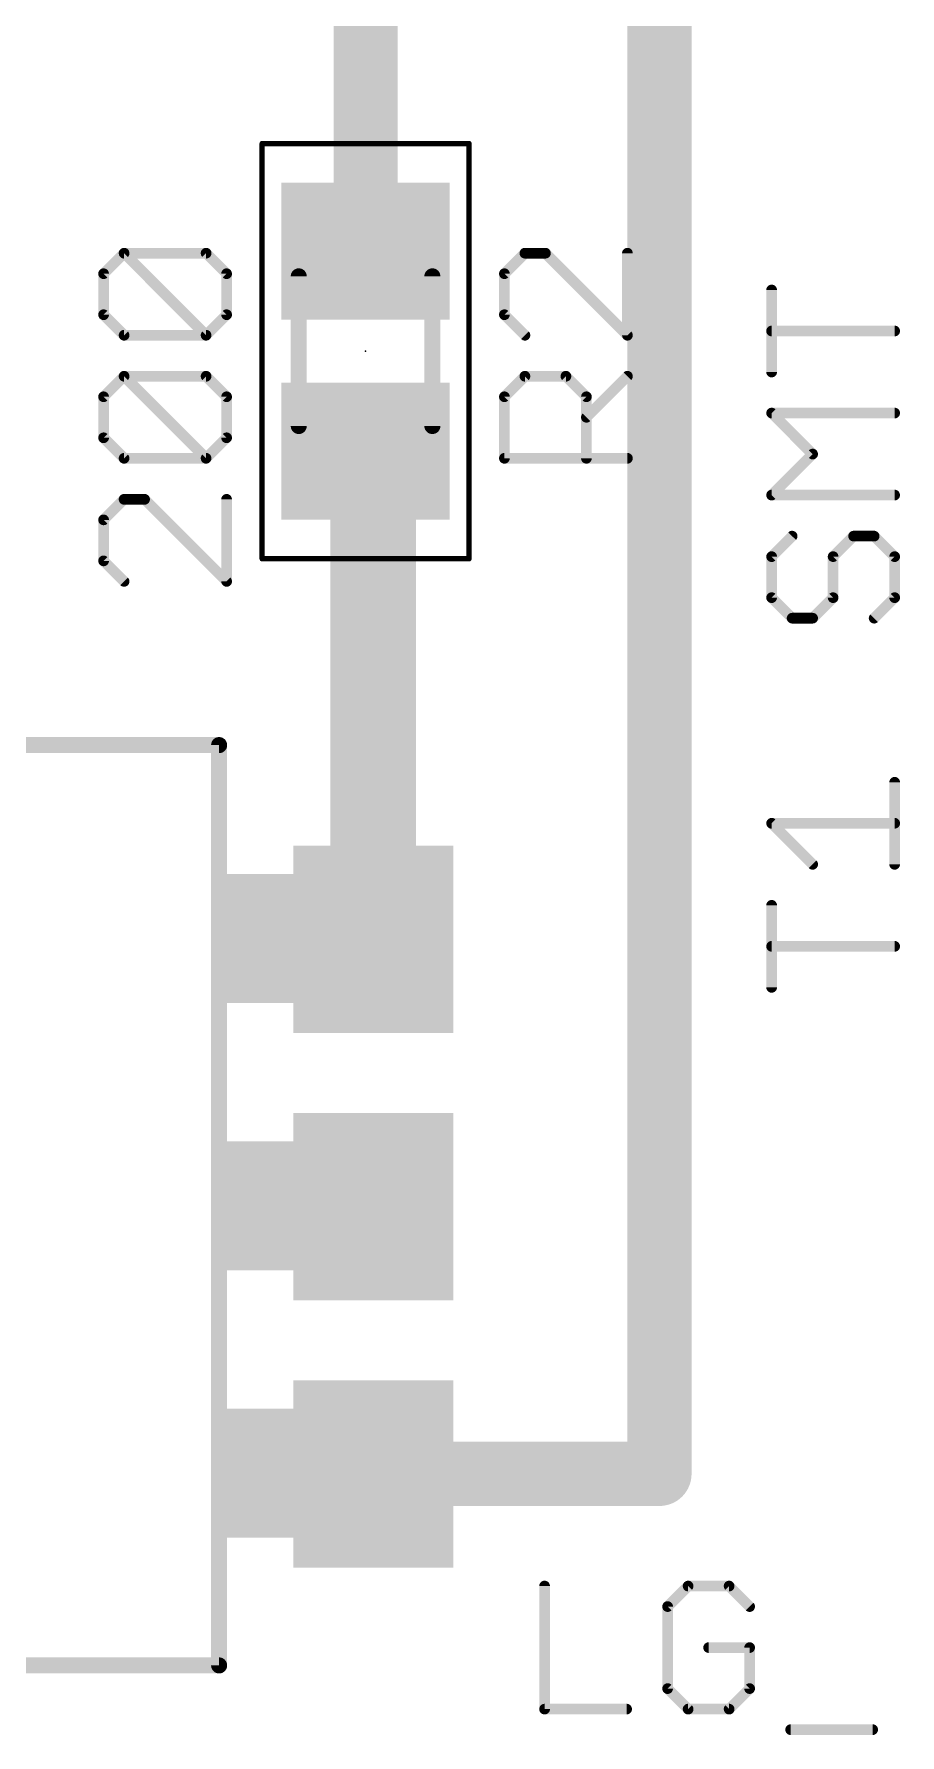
# Model space of a CAD drawing. Extents: x 2.5 to 78.6, y 0 to 52.1.
# Drawn here: x 23.52 to 31.75, y 25.21 to 41.37 of the extents above; entities that cross this region are included whole.
import ezdxf

# ---------------------------------------------------------------- set-up
doc = ezdxf.new("R2010")
doc.units = 0
for name, color, linetype in [('1', 22, 'CONTINUOUS'), ('21', 253, 'CONTINUOUS'), ('23', 7, 'CONTINUOUS'), ('25', 253, 'CONTINUOUS'), ('27', 253, 'CONTINUOUS'), ('39', 22, 'CONTINUOUS'), ('51', 253, 'CONTINUOUS')]:
    doc.layers.add(name, color=color, linetype=linetype)

# ---------------------------------------------------------------- blocks, each defined once
blk = doc.blocks.new('RECT')
blk.add_solid([(-0.5, -0.5), (0.5, -0.5), (-0.5, 0.5), (0.5, 0.5)])

msp = doc.modelspace()

# ---------------------------------------------------------------- linework, layer by layer
at = {"layer": '1'}
for points, const_width in [([(26.67, 48.514), (26.67, 39.304)], 0.6096), ([(29.464, 45.72), (29.464, 27.686)], 0.6096), ([(26.67, 37.404), (26.743, 37.404)], 0.8128), ([(26.743, 37.404), (26.743, 32.766)], 0.8128), ([(29.464, 27.686), (26.743, 27.686)], 0.6096)]:
    msp.add_lwpolyline(points, dxfattribs=dict(at, const_width=const_width))
for points, const_width in [([(26.5176, 39.304, 1), (26.8224, 39.304)], 0.3048), ([(26.67, 37.6072, 1), (26.67, 37.2008)], 0.4064), ([(26.9462, 37.404, 1), (26.5398, 37.404)], 0.4064), ([(26.743, 37.2008, 1), (26.743, 37.6072)], 0.4064), ([(26.5398, 32.766, 1), (26.9462, 32.766)], 0.4064), ([(26.743, 27.8384, 1), (26.743, 27.5336)], 0.3048), ([(29.464, 27.5336, 1), (29.464, 27.8384)], 0.3048), ([(29.3116, 27.686, 1), (29.6164, 27.686)], 0.3048)]:
    msp.add_lwpolyline(points, format="xyb", dxfattribs=dict(at, const_width=const_width))
at = {"layer": '21', "const_width": 0.1524}
for points in [[(18.918, 34.611), (25.278, 34.611)], [(25.278, 34.611), (25.278, 25.866)], [(25.278, 25.866), (19.434, 25.866)]]:
    msp.add_lwpolyline(points, dxfattribs=at)
at = {"layer": '21', "const_width": 0.0762}
for points in [[(25.3161, 34.611, 1), (25.2399, 34.611)], [(25.278, 34.5729, 1), (25.278, 34.6491)], [(25.2399, 25.866, 1), (25.3161, 25.866)], [(25.278, 25.8279, 1), (25.278, 25.9041)]]:
    msp.add_lwpolyline(points, format="xyb", dxfattribs=at)
at = {"layer": '23'}
msp.add_point((26.67, 38.354), dxfattribs=at)
at = {"layer": '25', "const_width": 0.1016}
for points in [[(28.1847, 39.285), (27.9898, 39.0901)], [(28.3796, 39.285), (28.1847, 39.285)], [(29.1592, 38.5054), (28.3796, 39.285)], [(29.1592, 39.285), (29.1592, 38.5054)], [(27.9898, 39.0901), (27.9898, 38.7003)], [(30.5298, 38.1558), (30.5298, 38.9354)], [(27.9898, 38.7003), (28.1847, 38.5054)], [(31.6992, 38.5456), (30.5298, 38.5456)], [(27.9898, 37.9207), (28.1847, 38.1156)], [(28.1847, 38.1156), (28.5745, 38.1156)], [(28.5745, 38.1156), (28.7694, 37.9207)], [(28.7694, 37.7258), (29.1592, 38.1156)], [(27.9898, 37.336), (27.9898, 37.9207)], [(28.7694, 37.9207), (28.7694, 37.336)], [(30.9196, 37.3762), (30.5298, 37.766)], [(30.5298, 37.766), (31.6992, 37.766)], [(29.1592, 37.336), (27.9898, 37.336)], [(30.5298, 36.9864), (30.9196, 37.3762)], [(31.6992, 36.9864), (30.5298, 36.9864)], [(30.7247, 36.5966), (30.5298, 36.4017)], [(31.1145, 36.4017), (31.3094, 36.5966)], [(31.3094, 36.5966), (31.5043, 36.5966)], [(31.5043, 36.5966), (31.6992, 36.4017)], [(30.5298, 36.4017), (30.5298, 36.0119)], [(31.1145, 36.0119), (31.1145, 36.4017)], [(31.6992, 36.4017), (31.6992, 36.0119)], [(30.5298, 36.0119), (30.7247, 35.817)], [(30.9196, 35.817), (31.1145, 36.0119)], [(31.6992, 36.0119), (31.5043, 35.817)], [(30.7247, 35.817), (30.9196, 35.817)], [(31.6992, 33.4782), (31.6992, 34.2578)], [(30.9196, 33.4782), (30.5298, 33.868)], [(30.5298, 33.868), (31.6992, 33.868)], [(30.5298, 32.3088), (30.5298, 33.0884)], [(31.6992, 32.6986), (30.5298, 32.6986)]]:
    msp.add_lwpolyline(points, dxfattribs=at)
at = {"layer": '25', "const_width": 0.0508}
for points in [[(28.1847, 39.3104, 1), (28.1847, 39.2596)], [(28.2027, 39.267, 1), (28.1667, 39.303)], [(28.3976, 39.303, 1), (28.3616, 39.267)], [(28.3796, 39.2596, 1), (28.3796, 39.3104)], [(29.1846, 39.285, 1), (29.1338, 39.285)], [(27.9718, 39.1081, 1), (28.0078, 39.0721)], [(28.0152, 39.0901, 1), (27.9644, 39.0901)], [(30.5552, 38.9354, 1), (30.5044, 38.9354)], [(28.0078, 38.7183, 1), (27.9718, 38.6823)], [(27.9644, 38.7003, 1), (28.0152, 38.7003)], [(28.1667, 38.4874, 1), (28.2027, 38.5234)], [(29.1338, 38.5054, 1), (29.1846, 38.5054)], [(29.1412, 38.4874, 1), (29.1772, 38.5234)], [(30.5298, 38.571, 1), (30.5298, 38.5202)], [(31.6992, 38.5202, 1), (31.6992, 38.571)], [(28.1847, 38.141, 1), (28.1847, 38.0902)], [(28.2027, 38.0976, 1), (28.1667, 38.1336)], [(28.5925, 38.1336, 1), (28.5565, 38.0976)], [(28.5745, 38.0902, 1), (28.5745, 38.141)], [(29.1772, 38.0976, 1), (29.1412, 38.1336)], [(30.5044, 38.1558, 1), (30.5552, 38.1558)], [(27.9718, 37.9387, 1), (28.0078, 37.9027)], [(28.0152, 37.9207, 1), (27.9644, 37.9207)], [(28.7948, 37.9207, 1), (28.744, 37.9207)], [(28.7514, 37.9027, 1), (28.7874, 37.9387)], [(28.7514, 37.7438, 1), (28.7874, 37.7078)], [(30.5478, 37.7839, 1), (30.5118, 37.748)], [(30.5298, 37.7914, 1), (30.5298, 37.7406)], [(31.6992, 37.7406, 1), (31.6992, 37.7914)], [(27.9898, 37.3614, 1), (27.9898, 37.3106)], [(27.9644, 37.336, 1), (28.0152, 37.336)], [(28.744, 37.336, 1), (28.7948, 37.336)], [(29.1592, 37.3106, 1), (29.1592, 37.3614)], [(30.9376, 37.3582, 1), (30.9016, 37.3941)], [(30.9016, 37.3582, 1), (30.9376, 37.3941)], [(30.5298, 37.0118, 1), (30.5298, 36.961)], [(30.5118, 37.0043, 1), (30.5478, 36.9684)], [(31.6992, 36.961, 1), (31.6992, 37.0118)], [(30.7427, 36.5786, 1), (30.7067, 36.6145)], [(31.3094, 36.622, 1), (31.3094, 36.5712)], [(31.3274, 36.5786, 1), (31.2914, 36.6145)], [(31.5223, 36.6145, 1), (31.4863, 36.5786)], [(31.5043, 36.5712, 1), (31.5043, 36.622)], [(30.5552, 36.4017, 1), (30.5044, 36.4017)], [(30.5118, 36.4196, 1), (30.5478, 36.3837)], [(31.1399, 36.4017, 1), (31.0891, 36.4017)], [(31.0965, 36.4196, 1), (31.1325, 36.3837)], [(31.7246, 36.4017, 1), (31.6738, 36.4017)], [(31.6812, 36.3837, 1), (31.7172, 36.4196)], [(30.5478, 36.0298, 1), (30.5118, 35.9939)], [(31.1325, 35.9939, 1), (31.0965, 36.0298)], [(31.7172, 35.9939, 1), (31.6812, 36.0298)], [(30.5044, 36.0119, 1), (30.5552, 36.0119)], [(31.0891, 36.0119, 1), (31.1399, 36.0119)], [(31.6738, 36.0119, 1), (31.7246, 36.0119)], [(30.7247, 35.8424, 1), (30.7247, 35.7916)], [(30.7067, 35.799, 1), (30.7427, 35.835)], [(30.9016, 35.835, 1), (30.9376, 35.799)], [(30.9196, 35.7916, 1), (30.9196, 35.8424)], [(31.4863, 35.835, 1), (31.5223, 35.799)], [(31.7246, 34.2578, 1), (31.6738, 34.2578)], [(30.5478, 33.886, 1), (30.5118, 33.85)], [(30.5298, 33.8934, 1), (30.5298, 33.8426)], [(31.6992, 33.8426, 1), (31.6992, 33.8934)], [(30.9016, 33.4602, 1), (30.9376, 33.4962)], [(31.6738, 33.4782, 1), (31.7246, 33.4782)], [(30.5552, 33.0884, 1), (30.5044, 33.0884)], [(30.5298, 32.724, 1), (30.5298, 32.6732)], [(31.6992, 32.6732, 1), (31.6992, 32.724)], [(30.5044, 32.3088, 1), (30.5552, 32.3088)]]:
    msp.add_lwpolyline(points, format="xyb", dxfattribs=at)
at = {"layer": '27', "const_width": 0.1016}
for points in [[(24.1798, 39.0901), (24.3747, 39.285)], [(24.3747, 39.285), (25.1543, 39.285)], [(25.1543, 38.5054), (24.3747, 39.285)], [(25.1543, 39.285), (25.3492, 39.0901)], [(24.1798, 38.7003), (24.1798, 39.0901)], [(25.3492, 39.0901), (25.3492, 38.7003)], [(24.3747, 38.5054), (24.1798, 38.7003)], [(25.3492, 38.7003), (25.1543, 38.5054)], [(25.1543, 38.5054), (24.3747, 38.5054)], [(24.1798, 37.9207), (24.3747, 38.1156)], [(24.3747, 38.1156), (25.1543, 38.1156)], [(25.1543, 37.336), (24.3747, 38.1156)], [(25.1543, 38.1156), (25.3492, 37.9207)], [(24.1798, 37.5309), (24.1798, 37.9207)], [(25.3492, 37.9207), (25.3492, 37.5309)], [(24.3747, 37.336), (24.1798, 37.5309)], [(25.3492, 37.5309), (25.1543, 37.336)], [(25.1543, 37.336), (24.3747, 37.336)], [(24.3747, 36.9462), (24.1798, 36.7513)], [(24.5696, 36.9462), (24.3747, 36.9462)], [(25.3492, 36.1666), (24.5696, 36.9462)], [(25.3492, 36.9462), (25.3492, 36.1666)], [(24.1798, 36.7513), (24.1798, 36.3615)], [(24.1798, 36.3615), (24.3747, 36.1666)], [(28.3718, 26.6202), (28.3718, 25.4508)], [(28.3718, 26.6202), (28.3718, 25.4508)], [(28.3718, 26.6202), (28.3718, 25.4508)], [(28.3718, 26.6202), (28.3718, 25.4508)], [(28.3718, 26.6202), (28.3718, 25.4508)], [(28.3718, 26.6202), (28.3718, 25.4508)], [(28.3718, 26.6202), (28.3718, 25.4508)], [(29.7361, 26.6202), (29.5412, 26.4253)], [(29.7361, 26.6202), (29.5412, 26.4253)], [(29.7361, 26.6202), (29.5412, 26.4253)], [(29.7361, 26.6202), (29.5412, 26.4253)], [(29.7361, 26.6202), (29.5412, 26.4253)], [(29.7361, 26.6202), (29.5412, 26.4253)], [(29.7361, 26.6202), (29.5412, 26.4253)], [(30.1259, 26.6202), (29.7361, 26.6202)], [(30.1259, 26.6202), (29.7361, 26.6202)], [(30.1259, 26.6202), (29.7361, 26.6202)], [(30.1259, 26.6202), (29.7361, 26.6202)], [(30.1259, 26.6202), (29.7361, 26.6202)], [(30.1259, 26.6202), (29.7361, 26.6202)], [(30.1259, 26.6202), (29.7361, 26.6202)], [(30.3208, 26.4253), (30.1259, 26.6202)], [(30.3208, 26.4253), (30.1259, 26.6202)], [(30.3208, 26.4253), (30.1259, 26.6202)], [(30.3208, 26.4253), (30.1259, 26.6202)], [(30.3208, 26.4253), (30.1259, 26.6202)], [(30.3208, 26.4253), (30.1259, 26.6202)], [(30.3208, 26.4253), (30.1259, 26.6202)], [(29.5412, 26.4253), (29.5412, 25.6457)], [(29.5412, 26.4253), (29.5412, 25.6457)], [(29.5412, 26.4253), (29.5412, 25.6457)], [(29.5412, 26.4253), (29.5412, 25.6457)], [(29.5412, 26.4253), (29.5412, 25.6457)], [(29.5412, 26.4253), (29.5412, 25.6457)], [(29.5412, 26.4253), (29.5412, 25.6457)], [(30.3208, 26.0355), (29.931, 26.0355)], [(30.3208, 26.0355), (29.931, 26.0355)], [(30.3208, 26.0355), (29.931, 26.0355)], [(30.3208, 26.0355), (29.931, 26.0355)], [(30.3208, 26.0355), (29.931, 26.0355)], [(30.3208, 26.0355), (29.931, 26.0355)], [(30.3208, 26.0355), (29.931, 26.0355)], [(30.3208, 25.6457), (30.3208, 26.0355)], [(30.3208, 25.6457), (30.3208, 26.0355)], [(30.3208, 25.6457), (30.3208, 26.0355)], [(30.3208, 25.6457), (30.3208, 26.0355)], [(30.3208, 25.6457), (30.3208, 26.0355)], [(30.3208, 25.6457), (30.3208, 26.0355)], [(30.3208, 25.6457), (30.3208, 26.0355)], [(29.5412, 25.6457), (29.7361, 25.4508)], [(29.5412, 25.6457), (29.7361, 25.4508)], [(29.5412, 25.6457), (29.7361, 25.4508)], [(29.5412, 25.6457), (29.7361, 25.4508)], [(29.5412, 25.6457), (29.7361, 25.4508)], [(29.5412, 25.6457), (29.7361, 25.4508)], [(29.5412, 25.6457), (29.7361, 25.4508)], [(30.1259, 25.4508), (30.3208, 25.6457)], [(30.1259, 25.4508), (30.3208, 25.6457)], [(30.1259, 25.4508), (30.3208, 25.6457)], [(30.1259, 25.4508), (30.3208, 25.6457)], [(30.1259, 25.4508), (30.3208, 25.6457)], [(30.1259, 25.4508), (30.3208, 25.6457)], [(30.1259, 25.4508), (30.3208, 25.6457)], [(28.3718, 25.4508), (29.1514, 25.4508)], [(28.3718, 25.4508), (29.1514, 25.4508)], [(28.3718, 25.4508), (29.1514, 25.4508)], [(28.3718, 25.4508), (29.1514, 25.4508)], [(28.3718, 25.4508), (29.1514, 25.4508)], [(28.3718, 25.4508), (29.1514, 25.4508)], [(28.3718, 25.4508), (29.1514, 25.4508)], [(29.7361, 25.4508), (30.1259, 25.4508)], [(29.7361, 25.4508), (30.1259, 25.4508)], [(29.7361, 25.4508), (30.1259, 25.4508)], [(29.7361, 25.4508), (30.1259, 25.4508)], [(29.7361, 25.4508), (30.1259, 25.4508)], [(29.7361, 25.4508), (30.1259, 25.4508)], [(29.7361, 25.4508), (30.1259, 25.4508)], [(30.7106, 25.2559), (31.4902, 25.2559)], [(30.7106, 25.2559), (31.4902, 25.2559)], [(30.7106, 25.2559), (31.4902, 25.2559)], [(30.7106, 25.2559), (31.4902, 25.2559)], [(30.7106, 25.2559), (31.4902, 25.2559)], [(30.7106, 25.2559), (31.4902, 25.2559)], [(30.7106, 25.2559), (31.4902, 25.2559)]]:
    msp.add_lwpolyline(points, dxfattribs=at)
at = {"layer": '27', "const_width": 0.0508}
for points in [[(24.3927, 39.303, 1), (24.3567, 39.267)], [(24.3747, 39.3104, 1), (24.3747, 39.2596)], [(24.3927, 39.267, 1), (24.3567, 39.303)], [(25.1723, 39.303, 1), (25.1363, 39.267)], [(25.1543, 39.2596, 1), (25.1543, 39.3104)], [(24.1618, 39.1081, 1), (24.1978, 39.0721)], [(24.2052, 39.0901, 1), (24.1544, 39.0901)], [(25.3746, 39.0901, 1), (25.3238, 39.0901)], [(25.3312, 39.0721, 1), (25.3672, 39.1081)], [(24.1978, 38.7183, 1), (24.1618, 38.6823)], [(24.1544, 38.7003, 1), (24.2052, 38.7003)], [(25.3238, 38.7003, 1), (25.3746, 38.7003)], [(25.3672, 38.6823, 1), (25.3312, 38.7183)], [(24.3747, 38.5308, 1), (24.3747, 38.48)], [(24.3567, 38.4874, 1), (24.3927, 38.5234)], [(25.1363, 38.5234, 1), (25.1723, 38.4874)], [(25.1363, 38.4874, 1), (25.1723, 38.5234)], [(25.1543, 38.48, 1), (25.1543, 38.5308)], [(24.3927, 38.1336, 1), (24.3567, 38.0976)], [(24.3747, 38.141, 1), (24.3747, 38.0902)], [(24.3927, 38.0976, 1), (24.3567, 38.1336)], [(25.1723, 38.1336, 1), (25.1363, 38.0976)], [(25.1543, 38.0902, 1), (25.1543, 38.141)], [(24.1618, 37.9387, 1), (24.1978, 37.9027)], [(24.2052, 37.9207, 1), (24.1544, 37.9207)], [(25.3746, 37.9207, 1), (25.3238, 37.9207)], [(25.3312, 37.9027, 1), (25.3672, 37.9387)], [(24.1978, 37.5489, 1), (24.1618, 37.5129)], [(24.1544, 37.5309, 1), (24.2052, 37.5309)], [(25.3238, 37.5309, 1), (25.3746, 37.5309)], [(25.3672, 37.5129, 1), (25.3312, 37.5489)], [(24.3747, 37.3614, 1), (24.3747, 37.3106)], [(24.3567, 37.318, 1), (24.3927, 37.354)], [(25.1363, 37.354, 1), (25.1723, 37.318)], [(25.1363, 37.318, 1), (25.1723, 37.354)], [(25.1543, 37.3106, 1), (25.1543, 37.3614)], [(24.3747, 36.9716, 1), (24.3747, 36.9208)], [(24.3927, 36.9282, 1), (24.3567, 36.9642)], [(24.5876, 36.9642, 1), (24.5516, 36.9282)], [(24.5696, 36.9208, 1), (24.5696, 36.9716)], [(25.3746, 36.9462, 1), (25.3238, 36.9462)], [(24.1618, 36.7693, 1), (24.1978, 36.7333)], [(24.2052, 36.7513, 1), (24.1544, 36.7513)], [(24.1978, 36.3795, 1), (24.1618, 36.3435)], [(24.1544, 36.3615, 1), (24.2052, 36.3615)], [(24.3567, 36.1486, 1), (24.3927, 36.1846)], [(25.3312, 36.1486, 1), (25.3672, 36.1846)], [(25.3238, 36.1666, 1), (25.3746, 36.1666)], [(28.3972, 26.6202, 1), (28.3464, 26.6202)], [(28.3972, 26.6202, 1), (28.3464, 26.6202)], [(28.3972, 26.6202, 1), (28.3464, 26.6202)], [(28.3972, 26.6202, 1), (28.3464, 26.6202)], [(28.3972, 26.6202, 1), (28.3464, 26.6202)], [(28.3972, 26.6202, 1), (28.3464, 26.6202)], [(28.3972, 26.6202, 1), (28.3464, 26.6202)], [(29.7361, 26.6456, 1), (29.7361, 26.5948)], [(29.7361, 26.6456, 1), (29.7361, 26.5948)], [(29.7361, 26.6456, 1), (29.7361, 26.5948)], [(29.7361, 26.6456, 1), (29.7361, 26.5948)], [(29.7361, 26.6456, 1), (29.7361, 26.5948)], [(29.7361, 26.6456, 1), (29.7361, 26.5948)], [(29.7361, 26.6456, 1), (29.7361, 26.5948)], [(29.7541, 26.6022, 1), (29.7181, 26.6382)], [(29.7541, 26.6022, 1), (29.7181, 26.6382)], [(29.7541, 26.6022, 1), (29.7181, 26.6382)], [(29.7541, 26.6022, 1), (29.7181, 26.6382)], [(29.7541, 26.6022, 1), (29.7181, 26.6382)], [(29.7541, 26.6022, 1), (29.7181, 26.6382)], [(29.7541, 26.6022, 1), (29.7181, 26.6382)], [(30.1439, 26.6382, 1), (30.1079, 26.6022)], [(30.1439, 26.6382, 1), (30.1079, 26.6022)], [(30.1439, 26.6382, 1), (30.1079, 26.6022)], [(30.1439, 26.6382, 1), (30.1079, 26.6022)], [(30.1439, 26.6382, 1), (30.1079, 26.6022)], [(30.1439, 26.6382, 1), (30.1079, 26.6022)], [(30.1439, 26.6382, 1), (30.1079, 26.6022)], [(30.1259, 26.5948, 1), (30.1259, 26.6456)], [(30.1259, 26.5948, 1), (30.1259, 26.6456)], [(30.1259, 26.5948, 1), (30.1259, 26.6456)], [(30.1259, 26.5948, 1), (30.1259, 26.6456)], [(30.1259, 26.5948, 1), (30.1259, 26.6456)], [(30.1259, 26.5948, 1), (30.1259, 26.6456)], [(30.1259, 26.5948, 1), (30.1259, 26.6456)], [(29.5232, 26.4433, 1), (29.5592, 26.4073)], [(29.5232, 26.4433, 1), (29.5592, 26.4073)], [(29.5232, 26.4433, 1), (29.5592, 26.4073)], [(29.5232, 26.4433, 1), (29.5592, 26.4073)], [(29.5232, 26.4433, 1), (29.5592, 26.4073)], [(29.5232, 26.4433, 1), (29.5592, 26.4073)], [(29.5232, 26.4433, 1), (29.5592, 26.4073)], [(29.5666, 26.4253, 1), (29.5158, 26.4253)], [(29.5666, 26.4253, 1), (29.5158, 26.4253)], [(29.5666, 26.4253, 1), (29.5158, 26.4253)], [(29.5666, 26.4253, 1), (29.5158, 26.4253)], [(29.5666, 26.4253, 1), (29.5158, 26.4253)], [(29.5666, 26.4253, 1), (29.5158, 26.4253)], [(29.5666, 26.4253, 1), (29.5158, 26.4253)], [(30.3028, 26.4073, 1), (30.3388, 26.4433)], [(30.3028, 26.4073, 1), (30.3388, 26.4433)], [(30.3028, 26.4073, 1), (30.3388, 26.4433)], [(30.3028, 26.4073, 1), (30.3388, 26.4433)], [(30.3028, 26.4073, 1), (30.3388, 26.4433)], [(30.3028, 26.4073, 1), (30.3388, 26.4433)], [(30.3028, 26.4073, 1), (30.3388, 26.4433)], [(29.931, 26.0609, 1), (29.931, 26.0101)], [(29.931, 26.0609, 1), (29.931, 26.0101)], [(29.931, 26.0609, 1), (29.931, 26.0101)], [(29.931, 26.0609, 1), (29.931, 26.0101)], [(29.931, 26.0609, 1), (29.931, 26.0101)], [(29.931, 26.0609, 1), (29.931, 26.0101)], [(29.931, 26.0609, 1), (29.931, 26.0101)], [(30.3462, 26.0355, 1), (30.2954, 26.0355)], [(30.3462, 26.0355, 1), (30.2954, 26.0355)], [(30.3462, 26.0355, 1), (30.2954, 26.0355)], [(30.3462, 26.0355, 1), (30.2954, 26.0355)], [(30.3462, 26.0355, 1), (30.2954, 26.0355)], [(30.3462, 26.0355, 1), (30.2954, 26.0355)], [(30.3462, 26.0355, 1), (30.2954, 26.0355)], [(30.3208, 26.0101, 1), (30.3208, 26.0609)], [(30.3208, 26.0101, 1), (30.3208, 26.0609)], [(30.3208, 26.0101, 1), (30.3208, 26.0609)], [(30.3208, 26.0101, 1), (30.3208, 26.0609)], [(30.3208, 26.0101, 1), (30.3208, 26.0609)], [(30.3208, 26.0101, 1), (30.3208, 26.0609)], [(30.3208, 26.0101, 1), (30.3208, 26.0609)], [(29.5592, 25.6637, 1), (29.5232, 25.6277)], [(29.5592, 25.6637, 1), (29.5232, 25.6277)], [(29.5592, 25.6637, 1), (29.5232, 25.6277)], [(29.5592, 25.6637, 1), (29.5232, 25.6277)], [(29.5592, 25.6637, 1), (29.5232, 25.6277)], [(29.5592, 25.6637, 1), (29.5232, 25.6277)], [(29.5592, 25.6637, 1), (29.5232, 25.6277)], [(29.5158, 25.6457, 1), (29.5666, 25.6457)], [(29.5158, 25.6457, 1), (29.5666, 25.6457)], [(29.5158, 25.6457, 1), (29.5666, 25.6457)], [(29.5158, 25.6457, 1), (29.5666, 25.6457)], [(29.5158, 25.6457, 1), (29.5666, 25.6457)], [(29.5158, 25.6457, 1), (29.5666, 25.6457)], [(29.5158, 25.6457, 1), (29.5666, 25.6457)], [(30.2954, 25.6457, 1), (30.3462, 25.6457)], [(30.2954, 25.6457, 1), (30.3462, 25.6457)], [(30.2954, 25.6457, 1), (30.3462, 25.6457)], [(30.2954, 25.6457, 1), (30.3462, 25.6457)], [(30.2954, 25.6457, 1), (30.3462, 25.6457)], [(30.2954, 25.6457, 1), (30.3462, 25.6457)], [(30.2954, 25.6457, 1), (30.3462, 25.6457)], [(30.3388, 25.6277, 1), (30.3028, 25.6637)], [(30.3388, 25.6277, 1), (30.3028, 25.6637)], [(30.3388, 25.6277, 1), (30.3028, 25.6637)], [(30.3388, 25.6277, 1), (30.3028, 25.6637)], [(30.3388, 25.6277, 1), (30.3028, 25.6637)], [(30.3388, 25.6277, 1), (30.3028, 25.6637)], [(30.3388, 25.6277, 1), (30.3028, 25.6637)], [(28.3718, 25.4762, 1), (28.3718, 25.4254)], [(28.3718, 25.4762, 1), (28.3718, 25.4254)], [(28.3718, 25.4762, 1), (28.3718, 25.4254)], [(28.3718, 25.4762, 1), (28.3718, 25.4254)], [(28.3718, 25.4762, 1), (28.3718, 25.4254)], [(28.3718, 25.4762, 1), (28.3718, 25.4254)], [(28.3718, 25.4762, 1), (28.3718, 25.4254)], [(28.3464, 25.4508, 1), (28.3972, 25.4508)], [(28.3464, 25.4508, 1), (28.3972, 25.4508)], [(28.3464, 25.4508, 1), (28.3972, 25.4508)], [(28.3464, 25.4508, 1), (28.3972, 25.4508)], [(28.3464, 25.4508, 1), (28.3972, 25.4508)], [(28.3464, 25.4508, 1), (28.3972, 25.4508)], [(28.3464, 25.4508, 1), (28.3972, 25.4508)], [(29.1514, 25.4254, 1), (29.1514, 25.4762)], [(29.1514, 25.4254, 1), (29.1514, 25.4762)], [(29.1514, 25.4254, 1), (29.1514, 25.4762)], [(29.1514, 25.4254, 1), (29.1514, 25.4762)], [(29.1514, 25.4254, 1), (29.1514, 25.4762)], [(29.1514, 25.4254, 1), (29.1514, 25.4762)], [(29.1514, 25.4254, 1), (29.1514, 25.4762)], [(29.7361, 25.4762, 1), (29.7361, 25.4254)], [(29.7361, 25.4762, 1), (29.7361, 25.4254)], [(29.7361, 25.4762, 1), (29.7361, 25.4254)], [(29.7361, 25.4762, 1), (29.7361, 25.4254)], [(29.7361, 25.4762, 1), (29.7361, 25.4254)], [(29.7361, 25.4762, 1), (29.7361, 25.4254)], [(29.7361, 25.4762, 1), (29.7361, 25.4254)], [(29.7181, 25.4328, 1), (29.7541, 25.4688)], [(29.7181, 25.4328, 1), (29.7541, 25.4688)], [(29.7181, 25.4328, 1), (29.7541, 25.4688)], [(29.7181, 25.4328, 1), (29.7541, 25.4688)], [(29.7181, 25.4328, 1), (29.7541, 25.4688)], [(29.7181, 25.4328, 1), (29.7541, 25.4688)], [(29.7181, 25.4328, 1), (29.7541, 25.4688)], [(30.1079, 25.4688, 1), (30.1439, 25.4328)], [(30.1079, 25.4688, 1), (30.1439, 25.4328)], [(30.1079, 25.4688, 1), (30.1439, 25.4328)], [(30.1079, 25.4688, 1), (30.1439, 25.4328)], [(30.1079, 25.4688, 1), (30.1439, 25.4328)], [(30.1079, 25.4688, 1), (30.1439, 25.4328)], [(30.1079, 25.4688, 1), (30.1439, 25.4328)], [(30.1259, 25.4254, 1), (30.1259, 25.4762)], [(30.1259, 25.4254, 1), (30.1259, 25.4762)], [(30.1259, 25.4254, 1), (30.1259, 25.4762)], [(30.1259, 25.4254, 1), (30.1259, 25.4762)], [(30.1259, 25.4254, 1), (30.1259, 25.4762)], [(30.1259, 25.4254, 1), (30.1259, 25.4762)], [(30.1259, 25.4254, 1), (30.1259, 25.4762)], [(30.7106, 25.2813, 1), (30.7106, 25.2305)], [(30.7106, 25.2813, 1), (30.7106, 25.2305)], [(30.7106, 25.2813, 1), (30.7106, 25.2305)], [(30.7106, 25.2813, 1), (30.7106, 25.2305)], [(30.7106, 25.2813, 1), (30.7106, 25.2305)], [(30.7106, 25.2813, 1), (30.7106, 25.2305)], [(30.7106, 25.2813, 1), (30.7106, 25.2305)], [(31.4902, 25.2305, 1), (31.4902, 25.2813)], [(31.4902, 25.2305, 1), (31.4902, 25.2813)], [(31.4902, 25.2305, 1), (31.4902, 25.2813)], [(31.4902, 25.2305, 1), (31.4902, 25.2813)], [(31.4902, 25.2305, 1), (31.4902, 25.2813)], [(31.4902, 25.2305, 1), (31.4902, 25.2813)], [(31.4902, 25.2305, 1), (31.4902, 25.2813)]]:
    msp.add_lwpolyline(points, format="xyb", dxfattribs=at)
at = {"layer": '39', "const_width": 0.0508}
for points in [[(25.687, 36.381), (25.687, 40.327)], [(25.687, 40.327), (27.653, 40.327)], [(27.653, 40.327), (27.653, 36.381)], [(27.653, 36.381), (25.687, 36.381)]]:
    msp.add_lwpolyline(points, dxfattribs=at)
at = {"layer": '39', "const_width": 0.0254}
for points in [[(25.6997, 40.327, 1), (25.6743, 40.327)], [(25.687, 40.3397, 1), (25.687, 40.3143)], [(27.6657, 40.327, 1), (27.6403, 40.327)], [(27.653, 40.3143, 1), (27.653, 40.3397)], [(25.687, 36.3937, 1), (25.687, 36.3683)], [(25.6743, 36.381, 1), (25.6997, 36.381)], [(27.6403, 36.381, 1), (27.6657, 36.381)], [(27.653, 36.3683, 1), (27.653, 36.3937)]]:
    msp.add_lwpolyline(points, format="xyb", dxfattribs=at)
at = {"layer": '51', "const_width": 0.1524}
for points in [[(26.035, 37.6428), (26.035, 39.0652)], [(27.305, 37.6428), (27.305, 39.0652)]]:
    msp.add_lwpolyline(points, dxfattribs=at)
at = {"layer": '51', "const_width": 0.0762}
for points in [[(26.0731, 39.0652, 1), (25.9969, 39.0652)], [(27.3431, 39.0652, 1), (27.2669, 39.0652)], [(25.9969, 37.6428, 1), (26.0731, 37.6428)], [(27.2669, 37.6428, 1), (27.3431, 37.6428)]]:
    msp.add_lwpolyline(points, format="xyb", dxfattribs=at)

# ---------------------------------------------------------------- block references
at = {"layer": '1'}
for p, xscale, yscale, rotation in [((26.67, 39.304), 1.3, 1.6, 270), ((26.67, 37.404), 1.3, 1.6, 270), ((26.743, 32.766), 1.78, 1.52, 90), ((26.743, 30.226), 1.78, 1.52, 90), ((26.743, 27.686), 1.78, 1.52, 90)]:
    msp.add_blockref('RECT', p, dxfattribs=dict(at, xscale=xscale, yscale=yscale, rotation=rotation))
at = {"layer": '51'}
for p, xscale, yscale, rotation in [((26.67, 39.2176), 0.3556, 1.4224, 270), ((26.67, 37.4904), 0.3556, 1.4224, 270), ((26.173, 32.7735), 1.225, 1.75, 90), ((26.173, 30.2335), 1.225, 1.75, 90), ((26.173, 27.6935), 1.225, 1.75, 90)]:
    msp.add_blockref('RECT', p, dxfattribs=dict(at, xscale=xscale, yscale=yscale, rotation=rotation))

doc.saveas('drawing.dxf')
